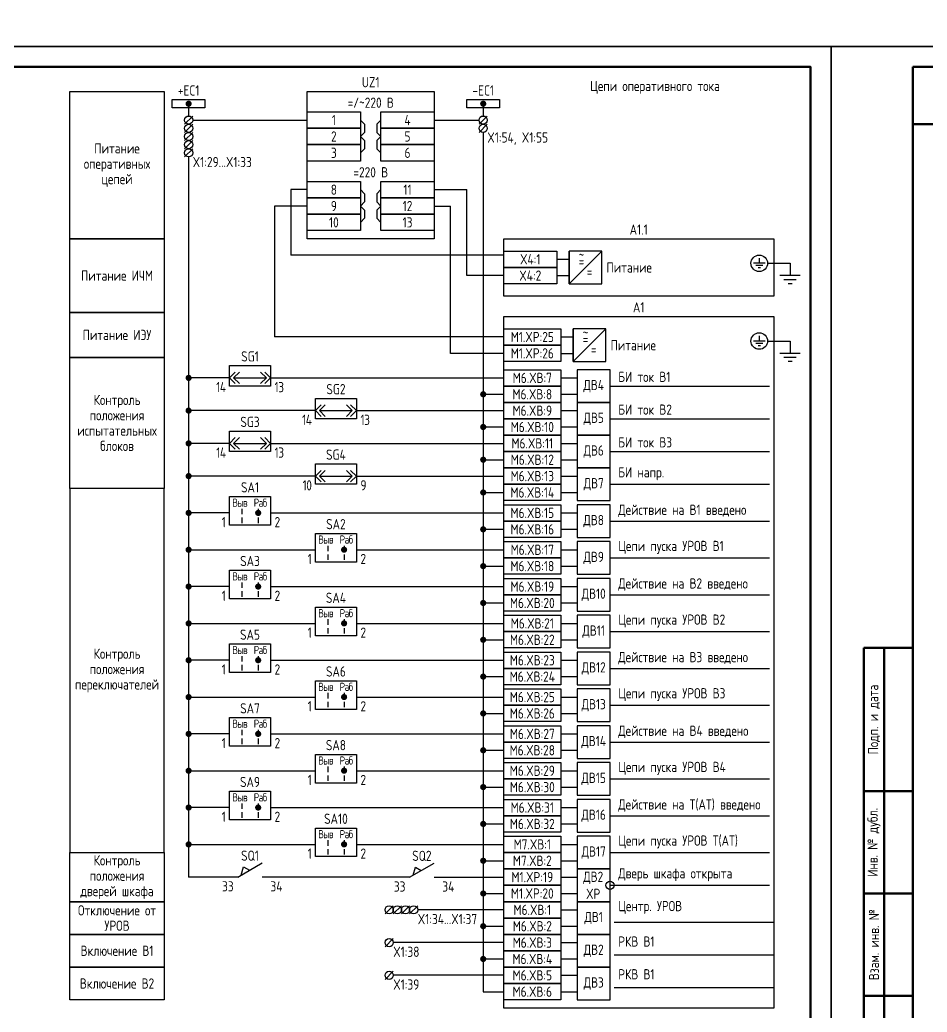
# Model space of a CAD drawing. Header units: millimetres. Extents: x -1102 to 3953, y -90 to 618.
# Drawn here: x 221.7 to 443.5, y 61 to 303.5 of the extents above; entities that cross this region are included whole.
import ezdxf

# ---------------------------------------------------------------- set-up
doc = ezdxf.new("R2010")
doc.units = ezdxf.units.MM
doc.styles.add('Gost_type_A', font='GOST_A.TTF')

# ---------------------------------------------------------------- blocks, each defined once
blk = doc.blocks.new('Формат_А3')
blk.add_lwpolyline([(-420, 297), (0, 297), (0, 0), (-420, 0)], close=True)
at = {"lineweight": 50}
blk.add_lwpolyline([(-400, 292), (-5, 292), (-5, 5), (-400, 5)], close=True, dxfattribs=at)
blk = doc.blocks.new('Штамп угловой верхний')
at = {"lineweight": 50}
blk.add_lwpolyline([(0, 0), (70, 0), (70, -14), (0, -14)], close=True, dxfattribs=at)
blk = doc.blocks.new('Штамп левый нижний')
at = {"lineweight": 50}
for points in [[(-12, 145), (-7, 145), (-7, 110), (-12, 110)], [(-7, 145), (0, 145), (0, 110), (-7, 110)], [(-12, 110), (-7, 110), (-7, 85), (-12, 85)], [(-7, 110), (0, 110), (0, 85), (-7, 85)], [(-12, 85), (-7, 85), (-7, 60), (-12, 60)], [(-7, 85), (0, 85), (0, 60), (-7, 60)], [(-12, 60), (-7, 60), (-7, 25), (-12, 25)], [(-7, 60), (0, 60), (0, 25), (-7, 25)], [(-12, 25), (-7, 25), (-7, 0), (-12, 0)], [(-7, 25), (0, 25), (0, 0), (-7, 0)]]:
    blk.add_lwpolyline(points, close=True, dxfattribs=at)
at = {"char_height": 2.5, "attachment_point": 5, "rotation": 90, "style": 'Gost_type_A'}
for s, insert, width in [('Подп. и дата', (-9.5, 127.5), 35), ('Инв. № дубл.', (-9.5, 97.5), 25), ('Взам. инв. №', (-9.5, 72.5), 25), ('Подп. и дата', (-9.5, 42.5), 35), ('Инв. N подл.', (-9.5, 12.5), 25)]:
    blk.add_mtext(s, dxfattribs=dict(at, insert=insert, width=width))
blk = doc.blocks.new('POINT')
at = {"const_width": 0.75}
blk.add_lwpolyline([(-0.375, 0, 1), (0.375, 0, 1)], format="xyb", close=True, dxfattribs=at)
blk = doc.blocks.new('Шинка')
blk.add_lwpolyline([(-4, 1), (4, 1), (4, -1), (-4, -1)], close=True)
blk.add_blockref('POINT', (0, 0))
blk = doc.blocks.new('БИ_разъем')
for p, q in [((0, 0), (1.41, 1.41)), ((0, 0), (1.41, 1.41)), ((0, 0), (1.41, -1.41)), ((0, 0), (1.41, -1.41)), ((1, 0), (2.41, 1.41)), ((1, 0), (2.41, -1.41)), ((1, 0), (9, 0)), ((9, 0), (7.59, 1.41)), ((9, 0), (7.59, -1.41)), ((10, 0), (8.59, 1.41)), ((10, 0), (8.59, 1.41)), ((10, 0), (8.59, -1.41)), ((10, 0), (8.59, -1.41))]:
    blk.add_line(p, q)
blk = doc.blocks.new('Переключатель_положение')
for p, q in [((2, 1), (2, -0.34)), ((2, -1.14), (2, -2.49))]:
    blk.add_line(p, q)

msp = doc.modelspace()

# ---------------------------------------------------------------- linework, layer by layer
for p, q in [((263, 283), (263, 280)), ((335, 283), (335, 280)), ((264, 280), (262, 278)), ((264, 279), (292, 279)), ((323, 279), (334, 279)), ((336, 280), (334, 278)), ((264, 278), (262, 276)), ((336, 278), (334, 276)), ((264, 276), (262, 274)), ((335, 276), (335, 66)), ((264, 274), (262, 272)), ((264, 272), (262, 270)), ((263, 270), (263, 94)), ((292, 262), (288, 262)), ((288, 262), (288, 246)), ((323, 262), (331, 262)), ((331, 241), (331, 262)), ((284, 258), (284, 226)), ((292, 258), (284, 258)), ((323, 258), (327, 258)), ((327, 222), (327, 258)), ((340, 246), (288, 246)), ((356, 239), (356, 247)), ((356, 239), (364, 247)), ((404.48, 244), (410, 244)), ((340, 241), (331, 241)), ((357, 220), (357, 228)), ((357, 220), (365, 228)), ((340, 226), (284, 226)), ((404.48, 225), (410, 225)), ((340, 222), (327, 222)), ((273, 216), (263, 216)), ((283, 216), (340, 216)), ((354, 216), (358, 216)), ((366, 214), (405, 214)), ((335, 212), (340, 212)), ((354, 212), (358, 212)), ((294, 208), (263, 208)), ((304, 208), (340, 208)), ((354, 208), (358, 208)), ((335, 204), (340, 204)), ((354, 204), (358, 204)), ((366, 206), (405, 206)), ((273, 200), (263, 200)), ((283, 200), (340, 200)), ((354, 200), (358, 200)), ((366, 198), (405, 198)), ((335, 196), (340, 196)), ((354, 196), (358, 196)), ((294, 192), (263, 192)), ((304, 192), (340, 192)), ((354, 192), (358, 192)), ((366, 190), (405, 190)), ((335, 188), (340, 188)), ((354, 188), (358, 188)), ((273, 183), (263, 183)), ((283, 183), (340, 183)), ((354, 183), (358, 183)), ((366, 181), (405, 181)), ((335, 179), (340, 179)), ((354, 179), (358, 179)), ((263, 174), (294, 174)), ((304, 174), (340, 174)), ((354, 174), (358, 174)), ((335, 170), (340, 170)), ((354, 170), (358, 170)), ((366, 172), (405, 172)), ((273, 165), (263, 165)), ((283, 165), (340, 165)), ((354, 165), (358, 165)), ((366, 163), (405, 163)), ((335, 161), (340, 161)), ((354, 161), (358, 161)), ((263, 156), (294, 156)), ((304, 156), (340, 156)), ((354, 156), (358, 156)), ((366, 154), (405, 154)), ((335, 152), (340, 152)), ((354, 152), (358, 152)), ((273, 147), (263, 147)), ((283, 147), (340, 147)), ((354, 147), (358, 147)), ((366, 145), (405, 145)), ((335, 143), (340, 143)), ((354, 143), (358, 143)), ((263, 138), (294, 138)), ((304, 138), (340, 138)), ((354, 138), (358, 138)), ((366, 136), (405, 136)), ((335, 134), (340, 134)), ((354, 134), (358, 134)), ((273, 129), (263, 129)), ((283, 129), (340, 129)), ((354, 129), (358, 129)), ((366, 127), (405, 127)), ((335, 125), (340, 125)), ((354, 125), (358, 125)), ((263, 120), (294, 120)), ((304, 120), (340, 120)), ((354, 120), (358, 120)), ((366, 118), (405, 118)), ((335, 116), (340, 116)), ((354, 116), (358, 116)), ((273, 111), (263, 111)), ((283, 111), (340, 111)), ((354, 111), (358, 111)), ((335, 107), (340, 107)), ((354, 107), (358, 107)), ((366, 109), (405, 109)), ((263, 102), (294, 102)), ((304, 102), (340, 102)), ((354, 102), (358, 102)), ((366, 100), (405, 100)), ((275, 94), (281, 97.46)), ((317, 93.95), (323, 97.42)), ((335, 98), (340, 98)), ((354, 98), (358, 98)), ((275.87, 94.5), (276.43, 96.48)), ((276.43, 96.48), (277.87, 95.66)), ((317.87, 94.45), (318.43, 96.44)), ((318.43, 96.44), (319.87, 95.61)), ((275, 94), (263, 94)), ((317, 93.95), (281, 93.95)), ((323, 94), (340, 94)), ((354, 94), (358, 94)), ((335, 90), (340, 90)), ((354, 90), (358, 90)), ((366, 92), (405, 92)), ((313, 87), (311, 85)), ((315, 87), (313, 85)), ((317, 87), (315, 85)), ((319, 87), (317, 85)), ((340, 86), (319, 86)), ((354, 86), (358, 86)), ((367, 83), (406, 83)), ((335, 82), (340, 82)), ((354, 82), (358, 82)), ((313, 79), (311, 77)), ((340, 78), (313, 78)), ((354, 78), (358, 78)), ((335, 74), (340, 74)), ((354, 74), (358, 74)), ((367, 75), (406, 75)), ((313, 71), (311, 69)), ((340, 70), (313, 70)), ((354, 70), (358, 70)), ((335, 66), (340, 66)), ((354, 66), (358, 66)), ((367, 67), (406, 67))]:
    msp.add_line(p, q)
at = {"ltscale": 4}
for p, q in [((353, 245), (356, 245)), ((353, 241), (356, 241)), ((354, 226), (357, 226)), ((354, 222), (357, 222))]:
    msp.add_line(p, q, dxfattribs=at)
at = {"ltscale": 4.32}
for p, q in [((402.46, 245.28), (402.46, 244)), ((403.89, 244), (401.04, 244)), ((403.32, 243.43), (401.61, 243.43)), ((402.75, 242.86), (402.18, 242.86)), ((410, 244), (410, 241)), ((412.5, 241), (407.5, 241)), ((411.5, 240), (408.5, 240)), ((410.5, 239), (409.5, 239)), ((402.46, 226.28), (402.46, 225)), ((403.89, 225), (401.04, 225)), ((403.32, 224.43), (401.61, 224.43)), ((402.75, 223.86), (402.18, 223.86)), ((410, 225), (410, 222)), ((412.5, 222), (407.5, 222)), ((411.5, 221), (408.5, 221)), ((410.5, 220), (409.5, 220))]:
    msp.add_line(p, q, dxfattribs=at)
for points in [[(0, 513), (740, 513), (740, 297), (0, 297)], [(257, 250), (234, 250), (234, 286), (257, 286)], [(292, 286), (323, 286), (323, 250), (292, 250)], [(292, 281), (305, 281), (305, 277), (292, 277)], [(310, 281), (323, 281), (323, 277), (310, 277)], [(292, 277), (305, 277), (305, 273), (292, 273)], [(310, 277), (323, 277), (323, 273), (310, 273)], [(292, 273), (305, 273), (305, 269), (292, 269)], [(310, 273), (323, 273), (323, 269), (310, 269)], [(292, 264), (305, 264), (305, 260), (292, 260)], [(310, 264), (323, 264), (323, 260), (310, 260)], [(292, 260), (305, 260), (305, 256), (292, 256)], [(310, 260), (323, 260), (323, 256), (310, 256)], [(292, 256), (305, 256), (305, 252), (292, 252)], [(310, 256), (323, 256), (323, 252), (310, 252)], [(257, 232), (234, 232), (234, 250), (257, 250)], [(340, 250), (406, 250), (406, 236), (340, 236)], [(340, 247), (353, 247), (353, 243), (340, 243)], [(340, 243), (353, 243), (353, 239), (340, 239)], [(257, 221), (234, 221), (234, 232), (257, 232)], [(340, 231), (406, 231), (406, 62), (340, 62)], [(340, 228), (354, 228), (354, 224), (340, 224)], [(340, 224), (354, 224), (354, 220), (340, 220)], [(257, 189), (234, 189), (234, 221), (257, 221)], [(273, 219), (283, 219), (283, 214), (273, 214)], [(340, 218), (354, 218), (354, 214), (340, 214)], [(340, 214), (354, 214), (354, 210), (340, 210)], [(294, 211), (304, 211), (304, 206), (294, 206)], [(340, 210), (354, 210), (354, 206), (340, 206)], [(340, 206), (354, 206), (354, 202), (340, 202)], [(273, 203), (283, 203), (283, 198), (273, 198)], [(340, 202), (354, 202), (354, 198), (340, 198)], [(340, 198), (354, 198), (354, 194), (340, 194)], [(294, 195), (304, 195), (304, 190), (294, 190)], [(340, 194), (354, 194), (354, 190), (340, 190)], [(340, 190), (354, 190), (354, 186), (340, 186)], [(257, 189), (234, 189), (234, 100), (257, 100)], [(273, 187), (283, 187), (283, 180), (273, 180)], [(340, 185), (354, 185), (354, 181), (340, 181)], [(340, 181), (354, 181), (354, 177), (340, 177)], [(294, 178), (304, 178), (304, 171), (294, 171)], [(340, 176), (354, 176), (354, 172), (340, 172)], [(340, 172), (354, 172), (354, 168), (340, 168)], [(273, 169), (283, 169), (283, 162), (273, 162)], [(340, 167), (354, 167), (354, 163), (340, 163)], [(340, 163), (354, 163), (354, 159), (340, 159)], [(294, 160), (304, 160), (304, 153), (294, 153)], [(340, 158), (354, 158), (354, 154), (340, 154)], [(340, 154), (354, 154), (354, 150), (340, 150)], [(273, 151), (283, 151), (283, 144), (273, 144)], [(340, 149), (354, 149), (354, 145), (340, 145)], [(340, 145), (354, 145), (354, 141), (340, 141)], [(294, 142), (304, 142), (304, 135), (294, 135)], [(340, 140), (354, 140), (354, 136), (340, 136)], [(340, 136), (354, 136), (354, 132), (340, 132)], [(273, 133), (283, 133), (283, 126), (273, 126)], [(340, 131), (354, 131), (354, 127), (340, 127)], [(340, 127), (354, 127), (354, 123), (340, 123)], [(294, 124), (304, 124), (304, 117), (294, 117)], [(340, 122), (354, 122), (354, 118), (340, 118)], [(340, 118), (354, 118), (354, 114), (340, 114)], [(273, 115), (283, 115), (283, 108), (273, 108)], [(340, 113), (354, 113), (354, 109), (340, 109)], [(340, 109), (354, 109), (354, 105), (340, 105)], [(294, 106), (304, 106), (304, 99), (294, 99)], [(340, 104), (354, 104), (354, 100), (340, 100)], [(257, 88), (234, 88), (234, 100), (257, 100)], [(340, 100), (354, 100), (354, 96), (340, 96)], [(340, 96), (354, 96), (354, 92), (340, 92)], [(340, 92), (354, 92), (354, 88), (340, 88)], [(257, 80), (234, 80), (234, 88), (257, 88)], [(340, 88), (354, 88), (354, 84), (340, 84)], [(340, 84), (354, 84), (354, 80), (340, 80)], [(257, 72), (234, 72), (234, 80), (257, 80)], [(340, 80), (354, 80), (354, 76), (340, 76)], [(340, 76), (354, 76), (354, 72), (340, 72)], [(257, 64), (234, 64), (234, 72), (257, 72)], [(340, 72), (354, 72), (354, 68), (340, 68)], [(340, 68), (354, 68), (354, 64), (340, 64)]]:
    msp.add_lwpolyline(points, close=True)
for points in [[(305, 279), (306, 278), (306, 276), (305, 275)], [(310, 279), (309, 278), (309, 276), (310, 275)], [(305, 275), (306, 274), (306, 272), (305, 271)], [(310, 275), (309, 274), (309, 272), (310, 271)], [(305, 262), (306, 261), (306, 259), (305, 258)], [(310, 262), (309, 261), (309, 259), (310, 258)], [(305, 258), (306, 257), (306, 255), (305, 254)], [(310, 258), (309, 257), (309, 255), (310, 254)]]:
    msp.add_lwpolyline(points)
at = {"ltscale": 4}
for points in [[(356, 239), (364, 239), (364, 247), (356, 247)], [(357, 220), (365, 220), (365, 228), (357, 228)], [(358, 210), (366, 210), (366, 218), (358, 218)], [(358, 202), (366, 202), (366, 210), (358, 210)], [(358, 194), (366, 194), (366, 202), (358, 202)], [(358, 186), (366, 186), (366, 194), (358, 194)], [(358, 177), (366, 177), (366, 185), (358, 185)], [(358, 168), (366, 168), (366, 176), (358, 176)], [(358, 159), (366, 159), (366, 167), (358, 167)], [(358, 150), (366, 150), (366, 158), (358, 158)], [(358, 141), (366, 141), (366, 149), (358, 149)], [(358, 132), (366, 132), (366, 140), (358, 140)], [(358, 123), (366, 123), (366, 131), (358, 131)], [(358, 114), (366, 114), (366, 122), (358, 122)], [(358, 105), (366, 105), (366, 113), (358, 113)], [(358, 96), (366, 96), (366, 104), (358, 104)], [(358, 88), (366, 88), (366, 96), (358, 96)], [(358, 80), (366, 80), (366, 88), (358, 88)], [(358, 72), (366, 72), (366, 80), (358, 80)], [(358, 64), (366, 64), (366, 72), (358, 72)]]:
    msp.add_lwpolyline(points, close=True, dxfattribs=at)
for centre, radius in [((263, 279), 1), ((335, 279), 1), ((263, 277), 1), ((335, 277), 1), ((263, 275), 1), ((263, 273), 1), ((263, 271), 1), ((402.46, 244), 2.02), ((402.46, 225), 2.02), ((366, 92), 1), ((312, 86), 1), ((314, 86), 1), ((316, 86), 1), ((318, 86), 1), ((312, 78), 1), ((312, 70), 1)]:
    msp.add_circle(centre, radius)

# ---------------------------------------------------------------- block references
for name, p in [('Формат_А3', (420, 0)), ('Формат_А3', (840, 0)), ('Штамп угловой верхний', (440, 292)), ('Шинка', (263, 283)), ('Шинка', (335, 283)), ('POINT', (263, 216)), ('БИ_разъем', (273, 216)), ('POINT', (335, 212)), ('POINT', (263, 208)), ('БИ_разъем', (294, 208)), ('POINT', (335, 204)), ('БИ_разъем', (273, 200)), ('POINT', (263, 200)), ('POINT', (335, 196)), ('POINT', (263, 192)), ('БИ_разъем', (294, 192)), ('POINT', (335, 188)), ('POINT', (263, 183)), ('Переключатель_положение', (274, 183)), ('POINT', (280, 183)), ('Переключатель_положение', (278, 183)), ('POINT', (335, 179)), ('POINT', (263, 174)), ('Переключатель_положение', (295, 174)), ('POINT', (301, 174)), ('Переключатель_положение', (299, 174)), ('POINT', (335, 170)), ('POINT', (263, 165)), ('Переключатель_положение', (274, 165)), ('POINT', (280, 165)), ('Переключатель_положение', (278, 165)), ('POINT', (335, 161)), ('POINT', (263, 156)), ('Переключатель_положение', (295, 156)), ('POINT', (301, 156)), ('Переключатель_положение', (299, 156)), ('POINT', (335, 152)), ('Переключатель_положение', (274, 147)), ('Переключатель_положение', (278, 147)), ('Штамп левый нижний', (440, 5)), ('POINT', (263, 147)), ('POINT', (280, 147)), ('POINT', (335, 143)), ('POINT', (263, 138)), ('Переключатель_положение', (295, 138)), ('POINT', (301, 138)), ('Переключатель_положение', (299, 138)), ('POINT', (335, 134)), ('POINT', (263, 129)), ('Переключатель_положение', (274, 129)), ('POINT', (280, 129)), ('Переключатель_положение', (278, 129)), ('POINT', (335, 125)), ('POINT', (263, 120)), ('Переключатель_положение', (295, 120)), ('POINT', (301, 120)), ('Переключатель_положение', (299, 120)), ('POINT', (335, 116)), ('POINT', (263, 111)), ('Переключатель_положение', (274, 111)), ('POINT', (280, 111)), ('Переключатель_положение', (278, 111)), ('POINT', (335, 107)), ('POINT', (263, 102)), ('Переключатель_положение', (295, 102)), ('POINT', (301, 102)), ('Переключатель_положение', (299, 102)), ('POINT', (335, 98)), ('POINT', (335, 90)), ('POINT', (335, 82)), ('POINT', (335, 74))]:
    msp.add_blockref(name, p)

# ---------------------------------------------------------------- texts
at = {"char_height": 2.5, "line_spacing_factor": 0.9, "style": 'Gost_type_A'}
for s, insert, width, attachment_point in [('UZ1', (307.5, 287), 31, 8), ('Цепи оперативного тока', (377, 287), 56, 5), ('=/~220 В', (307.5, 282), 31, 8), ('X1:54, X1:55', (336, 276), 16, 1), ('Питание оперативных цепей', (245.5, 268), 23, 5), ('X1:29...X1:33', (264, 270), 16, 1), ('=220 В', (307.5, 265), 31, 8), ('A1.1', (373, 251), 66, 8), ('Питание ИЧМ', (245.5, 241), 23, 5), ('A1', (373, 232), 66, 8), ('Питание ИЭУ', (245.5, 226.5), 23, 5), ('SG1', (278, 220), 10, 8), ('{\\T0.9;14}', (272, 215), 5, 3), ('{\\T0.9;13}', (284, 215), 5, 1), ('SG2', (299, 212), 10, 8), ('Контроль положения\\Pиспытательных блоков', (245.5, 205), 23, 5), ('SG3', (278, 204), 10, 8), ('{\\T0.9;14}', (293, 207), 5, 3), ('{\\T0.9;13}', (305, 207), 5, 1), ('{\\T0.9;14}', (272, 199), 5, 3), ('{\\T0.9;13}', (284, 199), 5, 1), ('SG4', (299, 196), 10, 8), ('{\\T0.9;10}', (293, 191), 5, 3), ('{\\T0.9;9}', (305, 191), 5, 1), ('Контроль положения\\Pпереключателей', (245.5, 144.5), 23, 5), ('Контроль положения\\Pдверей шкафа', (245.5, 94), 23, 5), ('Отключение от УРОВ', (245.5, 84), 23, 5), ('X1:34...X1:37', (319, 85), 8, 1), ('Включение В1 ', (245.5, 76), 23, 5), ('X1:38', (313, 77), 8, 1), ('Включение В2', (245.5, 68), 23, 5), ('X1:39', (313, 69), 8, 1)]:
    msp.add_mtext(s, dxfattribs=dict(at, insert=insert, width=width, attachment_point=attachment_point))
at = {"style": 'Gost_type_A'}
for s, insert, char_height, width, attachment_point in [('+EC1', (263, 285), 2.5, 10, 8), ('-EC1', (335, 285), 2.5, 10, 8), ('1', (298.5, 279), 2.5, 13, 5), ('4', (316.5, 279), 2.5, 13, 5), ('2', (298.5, 275), 2.5, 13, 5), ('5', (316.5, 275), 2.5, 13, 5), ('3', (298.5, 271), 2.5, 13, 5), ('6', (316.5, 271), 2.5, 13, 5), ('8', (298.5, 262), 2.5, 13, 5), ('11', (316.5, 262), 2.5, 13, 5), ('9', (298.5, 258), 2.5, 13, 5), ('12', (316.5, 258), 2.5, 13, 5), ('10', (298.5, 254), 2.5, 13, 5), ('13', (316.5, 254), 2.5, 13, 5), ('X4:1', (346.5, 245), 2.5, 13, 5), ('~', (359, 246.03), 2.5, 2.7, 5), ('=', (359, 244.53), 2.5, 6, 5), ('Питание', (370.67, 242.99), 2.5, 11.3452, 5), ('X4:2', (346.5, 241), 2.5, 13, 5), ('=', (361, 242), 2.5, 6, 5), ('M1.XP:25', (347, 226), 2.5, 13.9956, 5), ('~', (360, 227.03), 2.5, 2.7, 5), ('=', (360, 225.53), 2.5, 6, 5), ('M1.XP:26', (347, 222), 2.5, 13.9956, 5), ('=', (362, 223), 2.5, 6, 5), ('Питание', (371.67, 223.99), 2.5, 11.3452, 5), ('M6.XВ:7', (347, 216), 2.5, 14, 5), ('БИ ток В1', (368, 215), 2.5, 27.8465, 7), ('ДВ4', (362, 214), 2.5, 7.9998, 5), ('M6.XВ:8', (347, 212), 2.5, 14, 5), ('M6.XВ:9', (347, 208), 2.5, 14, 5), ('БИ ток В2', (368, 207), 2.5, 27.8465, 7), ('ДВ5', (362, 206), 2.5, 7.9998, 5), ('M6.XВ:10', (347, 204), 2.5, 14, 5), ('БИ ток В3', (368, 199), 2.5, 27.8465, 7), ('M6.XВ:11', (347, 200), 2.5, 14, 5), ('ДВ6', (362, 198), 2.5, 7.9998, 5), ('M6.XВ:12', (347, 196), 2.5, 14, 5), ('БИ напр.', (368, 191), 2.5, 27.8465, 7), ('M6.XВ:13', (347, 192), 2.5, 14, 5), ('SA1', (278, 188), 2.5, 10, 8), ('M6.XВ:14', (347, 188), 2.5, 14, 5), ('ДВ7', (362, 190), 2.5, 7.9998, 5), ('{\\T0.9;Выв}', (275.5, 185.5), 2, 5, 5), ('{\\T0.9;Раб}', (280.5, 185.5), 2, 5, 5), ('Действие на В1 введено', (368, 182), 2.5, 37.8684, 7), ('{\\T0.9;1}', (272, 182), 2.5, 5, 3), ('{\\T0.9;2}', (284, 182), 2.5, 5, 1), ('M6.XВ:15', (347, 183), 2.5, 14, 5), ('ДВ8', (362, 181), 2.5, 7.9998, 5), ('SA2', (299, 179), 2.5, 10, 8), ('M6.XВ:16', (347, 179), 2.5, 14, 5), ('{\\T0.9;Выв}', (296.5, 176.5), 2, 5, 5), ('{\\T0.9;Раб}', (301.5, 176.5), 2, 5, 5), ('M6.XВ:17', (347, 174), 2.5, 14, 5), ('Цепи пуска УРОВ В1', (368, 173), 2.5, 27.8465, 7), ('SA3', (278, 170), 2.5, 10, 8), ('{\\T0.9;1}', (293, 173), 2.5, 5, 3), ('{\\T0.9;2}', (305, 173), 2.5, 5, 1), ('ДВ9', (362, 172), 2.5, 7.9998, 5), ('M6.XВ:18', (347, 170), 2.5, 14, 5), ('{\\T0.9;Выв}', (275.5, 167.5), 2, 5, 5), ('{\\T0.9;Раб}', (280.5, 167.5), 2, 5, 5), ('M6.XВ:19', (347, 165), 2.5, 14, 5), ('Действие на В2 введено', (368, 164), 2.5, 39.1584, 7), ('{\\T0.9;1}', (272, 164), 2.5, 5, 3), ('{\\T0.9;2}', (284, 164), 2.5, 5, 1), ('SA4', (299, 161), 2.5, 10, 8), ('ДВ10', (362, 163), 2.5, 7.9998, 5), ('M6.XВ:20', (347, 161), 2.5, 14, 5), ('{\\T0.9;Выв}', (296.5, 158.5), 2, 5, 5), ('{\\T0.9;Раб}', (301.5, 158.5), 2, 5, 5), ('Цепи пуска УРОВ В2', (368, 155), 2.5, 27.8465, 7), ('M6.XВ:21', (347, 156), 2.5, 14, 5), ('ДВ11', (362, 154), 2.5, 7.9998, 5), ('SA5', (278, 152), 2.5, 10, 8), ('{\\T0.9;1}', (293, 155), 2.5, 5, 3), ('{\\T0.9;2}', (305, 155), 2.5, 5, 1), ('M6.XВ:22', (347, 152), 2.5, 14, 5), ('{\\T0.9;Выв}', (275.5, 149.5), 2, 5, 5), ('{\\T0.9;Раб}', (280.5, 149.5), 2, 5, 5), ('M6.XВ:23', (347, 147), 2.5, 14, 5), ('Действие на В3 введено', (368, 146), 2.5, 36.4793, 7), ('{\\T0.9;1}', (272, 146), 2.5, 5, 3), ('{\\T0.9;2}', (284, 146), 2.5, 5, 1), ('SA6', (299, 143), 2.5, 10, 8), ('ДВ12', (362, 145), 2.5, 7.9998, 5), ('M6.XВ:24', (347, 143), 2.5, 14, 5), ('{\\T0.9;Выв}', (296.5, 140.5), 2, 5, 5), ('{\\T0.9;Раб}', (301.5, 140.5), 2, 5, 5), ('M6.XВ:25', (347, 138), 2.5, 14, 5), ('Цепи пуска УРОВ В3', (368, 137), 2.5, 27.8465, 7), ('SA7', (278, 134), 2.5, 10, 8), ('{\\T0.9;1}', (293, 137), 2.5, 5, 3), ('{\\T0.9;2}', (305, 137), 2.5, 5, 1), ('ДВ13', (362, 136), 2.5, 7.9998, 5), ('M6.XВ:26', (347, 134), 2.5, 14, 5), ('{\\T0.9;Выв}', (275.5, 131.5), 2, 5, 5), ('{\\T0.9;Раб}', (280.5, 131.5), 2, 5, 5), ('Действие на В4 введено', (368, 128), 2.5, 35.3878, 7), ('M6.XВ:27', (347, 129), 2.5, 14, 5), ('{\\T0.9;1}', (272, 128), 2.5, 5, 3), ('{\\T0.9;2}', (284, 128), 2.5, 5, 1), ('SA8', (299, 125), 2.5, 10, 8), ('M6.XВ:28', (347, 125), 2.5, 14, 5), ('ДВ14', (362, 127), 2.5, 7.9998, 5), ('{\\T0.9;Выв}', (296.5, 122.5), 2, 5, 5), ('{\\T0.9;Раб}', (301.5, 122.5), 2, 5, 5), ('M6.XВ:29', (347, 120), 2.5, 14, 5), ('Цепи пуска УРОВ В4', (368, 119), 2.5, 27.8465, 7), ('{\\T0.9;1}', (293, 119), 2.5, 5, 3), ('{\\T0.9;2}', (305, 119), 2.5, 5, 1), ('ДВ15', (362, 118), 2.5, 7.9998, 5), ('SA9', (278, 116), 2.5, 10, 8), ('M6.XВ:30', (347, 116), 2.5, 14, 5), ('{\\T0.9;Выв}', (275.5, 113.5), 2, 5, 5), ('{\\T0.9;Раб}', (280.5, 113.5), 2, 5, 5), ('M6.XВ:31', (347, 111), 2.5, 14, 5), ('Действие на Т(АТ) введено', (368, 110), 2.5, 40.0514, 7), ('{\\T0.9;1}', (272, 110), 2.5, 5, 3), ('{\\T0.9;2}', (284, 110), 2.5, 5, 1), ('SA10', (299, 107), 2.5, 10, 8), ('ДВ16', (362, 109), 2.5, 7.9998, 5), ('M6.XВ:32', (347, 107), 2.5, 14, 5), ('{\\T0.9;Выв}', (296.5, 104.5), 2, 5, 5), ('{\\T0.9;Раб}', (301.5, 104.5), 2, 5, 5), ('Цепи пуска УРОВ Т(АТ)', (368, 101), 2.5, 35.7119, 7), ('M7.XВ:1', (347, 102), 2.5, 14, 5), ('SQ1', (278, 98), 2.5, 10, 8), ('{\\T0.9;1}', (293, 101), 2.5, 5, 3), ('{\\T0.9;2}', (305, 101), 2.5, 5, 1), ('SQ2', (320, 97.95), 2.5, 10, 8), ('ДВ17', (362, 100), 2.5, 7.9998, 5), ('M7.XВ:2', (347, 98), 2.5, 14, 5), ('M1.XP:19', (347, 94), 2.5, 14, 5), ('ДВ2 XP', (361.88, 92), 2.5, 7.7588, 5), ('Дверь шкафа открыта', (368, 93), 2.5, 37, 7), ('33', (274, 93), 2.5, 6, 3), ('34', (283, 93), 2.5, 6, 1), ('33', (316, 92.95), 2.5, 6, 3), ('34', (325, 92.95), 2.5, 6, 1), ('M1.XP:20', (347, 90), 2.5, 14, 5), ('Центр. УРОВ  ', (368, 85), 2.5, 29.668, 7), ('M6.XВ:1', (347, 86), 2.5, 14, 5), ('ДВ1', (362, 84), 2.5, 7.9998, 5), ('M6.XВ:2', (347, 82), 2.5, 14, 5), ('M6.XВ:3', (347, 78), 2.5, 14, 5), ('РКВ В1', (368, 77), 2.5, 30.6324, 7), ('M6.XВ:4', (347, 74), 2.5, 14, 5), ('ДВ2', (362, 76), 2.5, 7.9998, 5), ('M6.XВ:5', (347, 70), 2.5, 14, 5), ('РКВ В1', (368, 69), 2.5, 30.6324, 7), ('ДВ3', (362, 68), 2.5, 7.9998, 5), ('M6.XВ:6', (347, 66), 2.5, 14, 5)]:
    msp.add_mtext(s, dxfattribs=dict(at, insert=insert, char_height=char_height, width=width, attachment_point=attachment_point))

doc.saveas('drawing.dxf')
